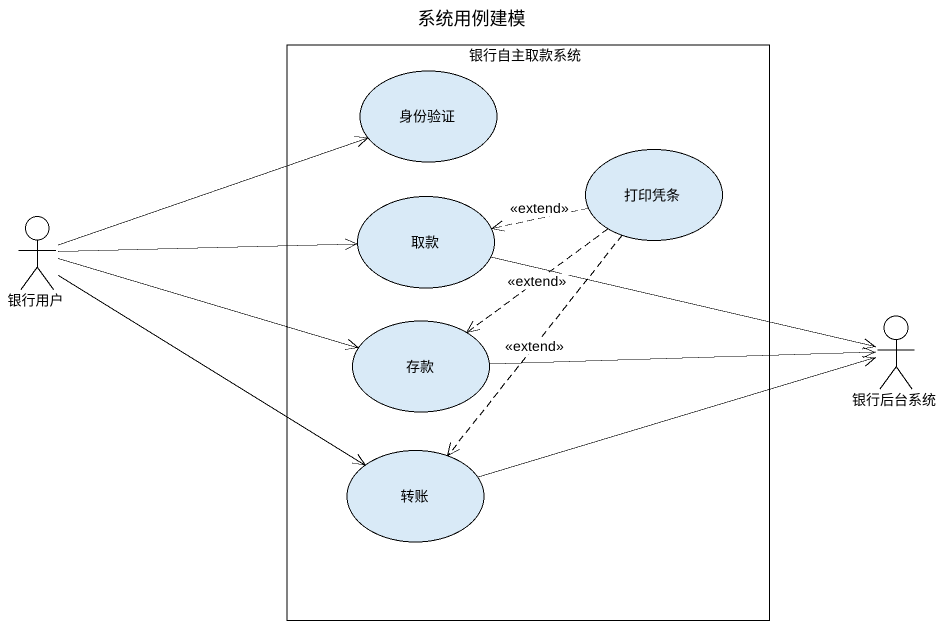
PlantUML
@startuml
title 系统用例建模
rectangle 银行自主取款系统 {
  usecase 身份验证
  usecase 取款
  usecase 打印凭条
  usecase 存款
  usecase 转账
}
actor 银行用户
actor 银行后台系统
打印凭条 .left.> 取款 : <<extend>>
打印凭条 ..> 存款 : <<extend>>
打印凭条 ..> 转账 : <<extend>>
银行用户 -right-> 身份验证
银行用户 -right-> 取款
银行用户 -right-> 存款
银行用户 -right-> 转账
银行后台系统 <-left- 取款
银行后台系统 <-left- 存款
银行后台系统 <-left- 转账
@enduml
